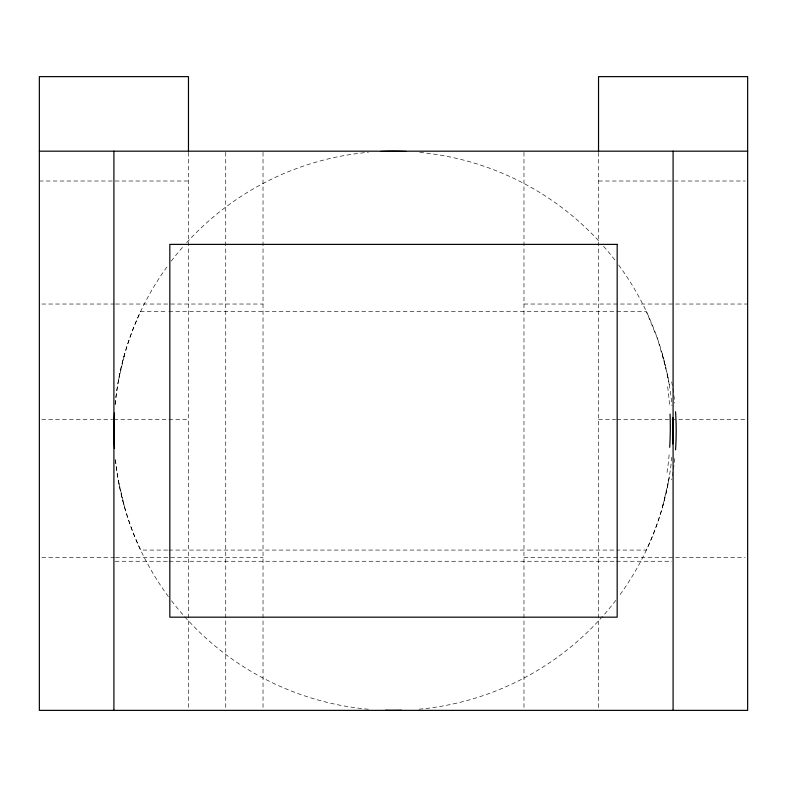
<?xml version="1.0" encoding="UTF-8"?>
<svg xmlns="http://www.w3.org/2000/svg" width="787" height="787" viewBox="0 0 787 787"><rect width="100%" height="100%" fill="white"/><g stroke="black" fill="none" stroke-linecap="round" stroke-linejoin="round"><path stroke-width="0.59" stroke-dasharray="3.94 2.95" d="M115.168 404.351C118.198 372.231 126.855 340.653 140.637 311.485L167.641 311.485M669.275 476.814C665.035 502.126 657.332 526.857 646.363 550.074L616.91 550.074M118.571 379.905L124.7 353.845M668.429 481.654L662.3 507.713M39.35 181.01L188.467 181.01M598.533 181.01L745.21 181.01M41.809 304.028L114.322 304.028M115.551 304.028L263.025 304.028M523.975 304.028L747.65 304.028M168.871 311.485L615.68 311.485M616.91 311.485L646.363 311.485L657.47 338.626L666.205 369.142M41.79 419.599L112.689 419.599M113.908 419.599L167.69 419.599M168.91 419.599L188.467 419.599M598.533 419.599L615.65 419.599M616.87 419.599L670.652 419.599M671.872 419.599L745.21 419.599M167.641 550.074L140.637 550.074C126.855 520.905 118.207 489.327 115.168 457.208M168.871 550.074L615.68 550.074M41.809 557.53L114.322 557.53M115.551 557.53L263.025 557.53M523.975 557.53L745.21 557.53M115.138 561.259L167.985 561.259M169.215 561.259L615.326 561.259M616.555 561.259L671.862 561.259M662.3 353.845L668.429 379.905M124.7 507.713L118.571 481.654M667.307 374.199L669.275 384.745M598.533 152.412L598.533 709.146M523.975 152.314L523.975 709.244M263.025 152.314L263.025 709.244M225.741 152.314L225.741 709.244M188.467 152.314L188.467 709.244M671.852 457.08A279.592 279.592 0 0 1 618.631 596.576M615.749 600.412A279.592 279.592 0 0 1 418.586 709.244M368.414 709.244A279.592 279.592 0 0 1 171.251 600.412M168.369 596.576A279.592 279.592 0 0 1 115.148 457.08M115.148 404.479A279.592 279.592 0 0 1 168.369 264.983M171.251 261.146A279.592 279.592 0 0 1 183.43 246.272M186.647 242.671A279.592 279.592 0 0 1 368.375 152.314M419.796 152.422A279.592 279.592 0 0 1 600.353 242.671M603.57 246.272A279.592 279.592 0 0 1 615.749 261.146M618.631 264.983A279.592 279.592 0 0 1 671.96 405.659M671.675 381.833A111.911 44.751 90 0 1 674.784 403.072M674.784 458.487A111.911 44.751 90 0 1 671.675 479.726M667.632 386.751A111.911 38.868 -89.3 0 1 669.619 406.377M669.127 454.866A111.911 38.868 -89.3 0 1 666.835 473.843"/><path stroke-width="1.18" d="M114.479 413.037L113.908 430.774L114.479 448.521M39.35 151.183L747.65 151.183M673.092 151.183L673.092 710.376M598.533 151.183L598.533 76.624L747.65 76.624L747.65 710.376L39.35 710.376L39.35 76.624L188.467 76.624L188.467 151.183M113.908 151.183L113.908 710.376M672.777 417.602A279.592 279.592 0 0 1 672.777 443.957M401.39 710.258A279.592 279.592 0 0 1 385.61 710.258M114.223 443.957A279.592 279.592 0 0 1 114.223 417.602M381.046 151.468A279.592 279.592 0 0 1 405.954 151.468M675.531 411.749A111.911 44.751 90 0 1 675.531 449.81M670.042 414.11A111.911 38.868 -89.3 0 1 669.688 447.301M617.175 244.383L169.825 244.383L169.825 617.175L617.175 617.175L617.175 244.383"/></g></svg>
